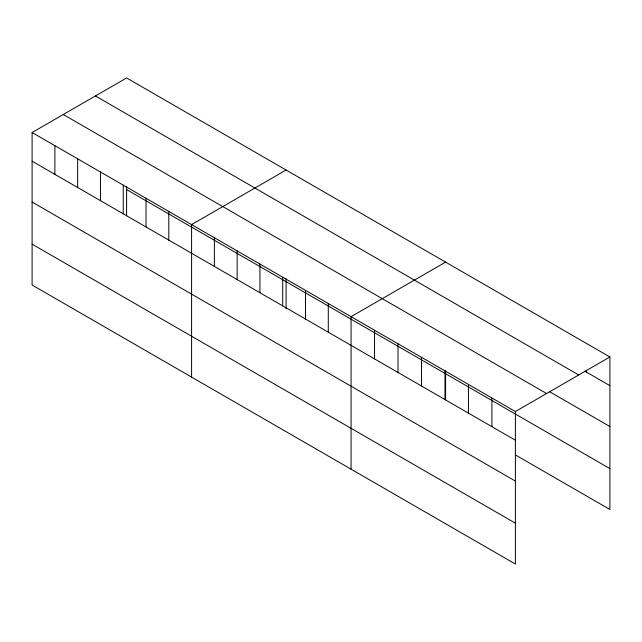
<?xml version="1.0" encoding="UTF-8"?>
<svg xmlns="http://www.w3.org/2000/svg" width="642" height="642" viewBox="0 0 642 642"><rect width="100%" height="100%" fill="white"/><g stroke="black" fill="none" stroke-linecap="round" stroke-linejoin="round"><path stroke-width="0.96" d="M32.1 132.517L515.39 411.538L515.39 564.053L32.1 285.024L32.1 132.517L126.61 77.947L609.9 356.976L609.9 509.483L516.008 455.274M286.099 170.026L191.589 224.588L191.589 377.103M445.58 262.105L351.07 316.667L351.07 469.182M515.39 411.538L609.9 356.976M584.75 371.132L609.9 385.649M95.425 95.955L578.715 374.976M549.536 391.668L609.9 426.521M63.285 114.509L546.575 393.53M126.61 189.599L609.9 468.62M32.1 161.19L515.39 440.219M32.1 202.053L515.39 481.083M32.1 244.161L515.39 523.182M586.427 370.121L586.427 372.095M491.916 397.984L491.916 426.665M468.443 384.43L468.443 413.111M445.58 370.747L445.58 400.022M444.97 370.883L444.97 399.557M421.497 357.329L421.497 386.002M398.016 343.775L398.016 372.456M374.543 330.221L374.543 358.902M328.287 303.514L328.287 332.195M305.504 290.361L305.504 319.042M286.099 278.668L286.099 308.914M282.721 277.208L282.721 305.889M259.938 264.055L259.938 292.728M237.155 250.902L237.155 279.575M214.372 237.749L214.372 266.422M168.806 211.435L168.806 240.116M146.015 198.282L146.015 226.963M126.61 186.589L126.61 215.864M123.232 185.129L123.232 213.81M100.449 171.976L100.449 200.657M77.666 158.823L77.666 187.496M54.883 145.67L54.883 174.343"/></g></svg>
